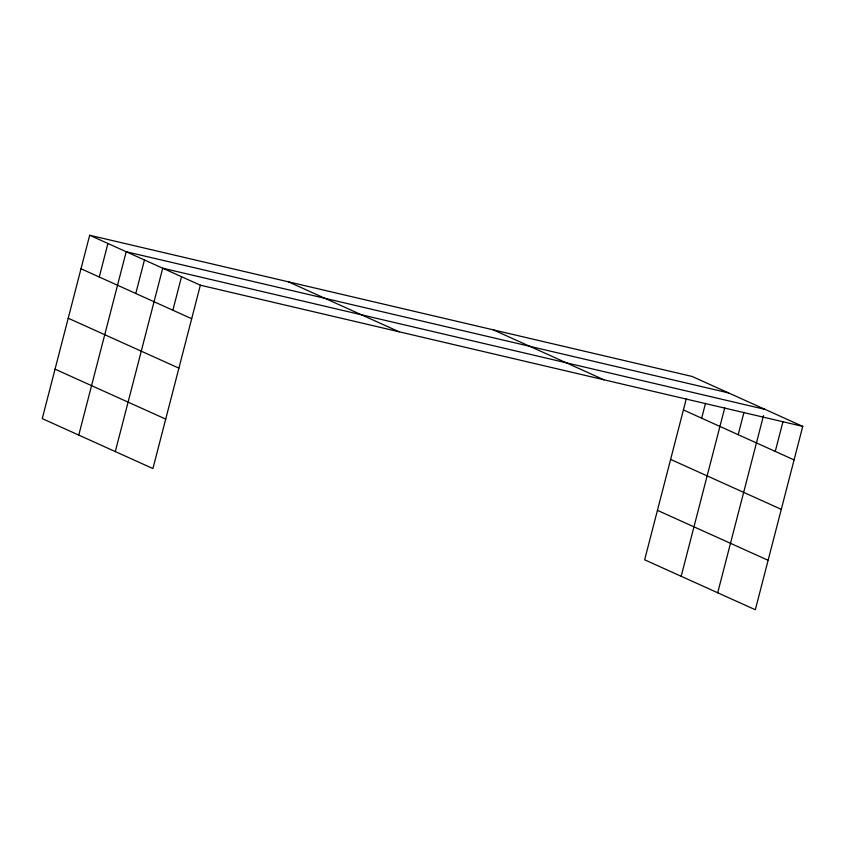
<?xml version="1.0" encoding="UTF-8"?>
<svg xmlns="http://www.w3.org/2000/svg" width="845" height="845" viewBox="0 0 845 845"><rect width="100%" height="100%" fill="white"/><g stroke="black" fill="none" stroke-linecap="round" stroke-linejoin="round"><path stroke-width="1.27" d="M89.676 235.248L42.25 418.613L152.924 468.553L200.349 285.198L89.676 235.248L692.076 376.447L802.75 426.387L755.324 609.752L644.65 559.802L686.298 398.787M99.266 277.002L107.928 243.497M78.775 435.09L126.19 251.736L728.601 392.925M135.791 293.49L144.453 259.975M115.3 451.579L162.715 268.214L765.116 409.402M172.866 310.221L181.527 276.706M701.667 418.19L705.522 403.297M681.176 576.29L724.746 407.818M738.192 434.679L743.97 412.339M717.701 592.768L763.51 415.613M775.266 451.41L782.977 421.623M200.349 285.198L802.75 426.387M683.404 409.952L794.078 459.902M493.279 329.846L603.953 379.796M288.462 281.85L399.136 331.789M670.613 459.405L781.298 509.345M657.442 510.348L768.116 560.298M81.004 268.763L191.678 318.713M68.213 318.216L178.887 368.156M55.041 369.159L165.715 419.109"/></g></svg>
